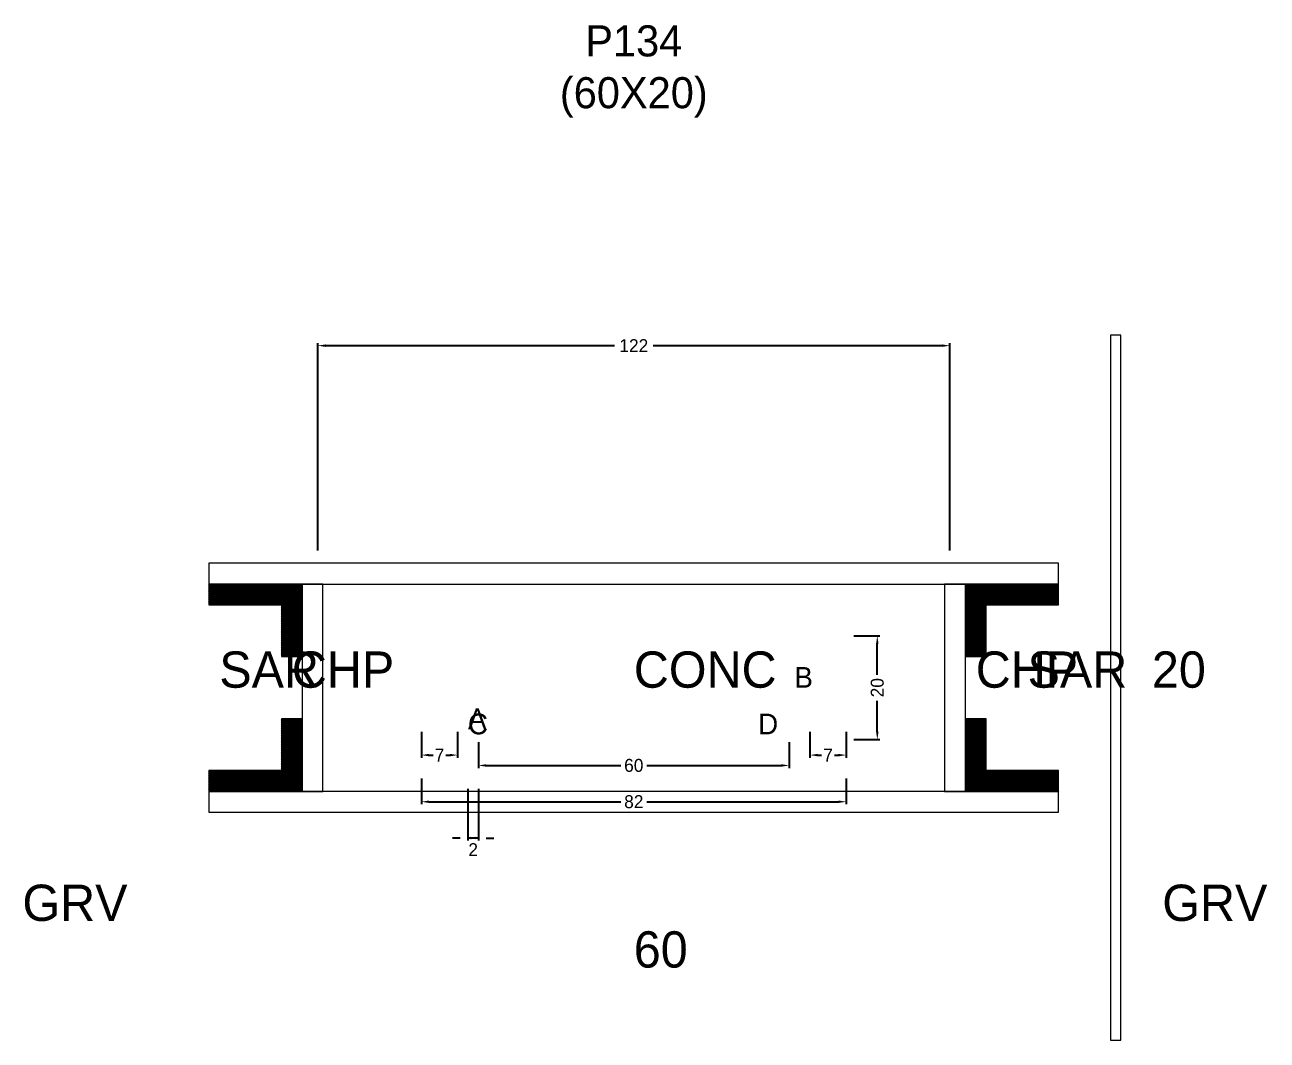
# Model space of a CAD drawing. Header units: centimetres. Extents: x -10500 to 4073, y -386 to 295.
# Drawn here: x -117.5 to 122.2, y 72 to 267.9 of the extents above; entities that cross this region are included whole.
import ezdxf

# ---------------------------------------------------------------- set-up
doc = ezdxf.new("R2010")
doc.units = ezdxf.units.CM
for name, color, linetype in [('COTA', 241, 'Continuous'), ('Hachura', 251, 'Continuous'), ('NOMENCLATURA', 7, 'Continuous'), ('SARRAFO', 251, 'Continuous'), ('Texto Seção', 7, 'Continuous')]:
    doc.layers.add(name, color=color, linetype=linetype)
doc.dimstyles.new('cotax2', dxfattribs={"dimtxt": 2.5, "dimasz": 1.5, "dimexe": 0.5, "dimexo": 0.5, "dimgap": 0.5, "dimtad": 1, "dimcen": 2.5, "dimazin": 3, "dimtfac": 1, "dimtmove": 0, "dimatfit": 3})

# ---------------------------------------------------------------- blocks, each defined once
blk = doc.blocks.new('_CLOSEDFILLED')
at = {"color": 0, "linetype": 'BYBLOCK'}
blk.add_solid([(-1, 0.16), (0, 0), (-1, -0.16)], dxfattribs=at)
blk = doc.blocks.new('*D14')
for p, q in [((-41, 122.5), (-41, 117.5)), ((41, 122.5), (41, 117.5)), ((-39.5, 118), (-2.5, 118)), ((2.5, 118), (39.5, 118))]:
    blk.add_line(p, q)
at = {"layer": 'Defpoints'}
for p in [(-41, 123), (41, 123), (-41, 118)]:
    blk.add_point(p, dxfattribs=at)
at = {"layer": 'COTA', "xscale": 1.5, "yscale": 1.5, "rotation": 180}
blk.add_blockref('_CLOSEDFILLED', (-41, 118), dxfattribs=at)
at = {"layer": 'COTA', "xscale": 1.5, "yscale": 1.5}
blk.add_blockref('_CLOSEDFILLED', (41, 118), dxfattribs=at)
at = {"layer": 'COTA', "insert": (0, 118), "char_height": 2.5, "attachment_point": 5}
blk.add_mtext('82', dxfattribs=at)
blk = doc.blocks.new('*D15')
for p, q in [((-30, 129.5), (-30, 124.5)), ((30, 129.5), (30, 124.5)), ((-28.5, 125), (-2.5, 125)), ((2.5, 125), (28.5, 125))]:
    blk.add_line(p, q)
at = {"layer": 'Defpoints'}
for p in [(-30, 130), (30, 130), (-30, 125)]:
    blk.add_point(p, dxfattribs=at)
at = {"layer": 'COTA', "xscale": 1.5, "yscale": 1.5, "rotation": 180}
blk.add_blockref('_CLOSEDFILLED', (-30, 125), dxfattribs=at)
at = {"layer": 'COTA', "xscale": 1.5, "yscale": 1.5}
blk.add_blockref('_CLOSEDFILLED', (30, 125), dxfattribs=at)
at = {"layer": 'COTA', "insert": (0, 125), "char_height": 2.5, "attachment_point": 5}
blk.add_mtext('60', dxfattribs=at)
blk = doc.blocks.new('*D16')
for p, q in [((42.5, 150), (47.5, 150)), ((47, 142.5), (47, 148.5)), ((47, 131.5), (47, 137.5)), ((42.5, 130), (47.5, 130))]:
    blk.add_line(p, q)
at = {"layer": 'Defpoints'}
for p in [(42, 150), (42, 130), (47, 130)]:
    blk.add_point(p, dxfattribs=at)
at = {"layer": 'COTA', "xscale": 1.5, "yscale": 1.5}
for p, rotation in [((47, 150), 90), ((47, 130), 270)]:
    blk.add_blockref('_CLOSEDFILLED', p, dxfattribs=dict(at, rotation=rotation))
at = {"layer": 'COTA', "insert": (47, 140), "char_height": 2.5, "attachment_point": 5, "rotation": 90}
blk.add_mtext('20', dxfattribs=at)
blk = doc.blocks.new('*D17')
for p, q in [((-41, 131.5), (-41, 126.5)), ((-34, 131.5), (-34, 126.5)), ((-39.5, 127), (-38.75, 127)), ((-36.25, 127), (-35.5, 127))]:
    blk.add_line(p, q)
at = {"layer": 'Defpoints'}
for p in [(-41, 132), (-34, 132), (-41, 127)]:
    blk.add_point(p, dxfattribs=at)
at = {"layer": 'COTA', "xscale": 1.5, "yscale": 1.5, "rotation": 180}
blk.add_blockref('_CLOSEDFILLED', (-41, 127), dxfattribs=at)
at = {"layer": 'COTA', "xscale": 1.5, "yscale": 1.5}
blk.add_blockref('_CLOSEDFILLED', (-34, 127), dxfattribs=at)
at = {"layer": 'COTA', "insert": (-37.5, 127), "char_height": 2.5, "attachment_point": 5}
blk.add_mtext('7', dxfattribs=at)
blk = doc.blocks.new('*D18')
for p, q in [((34, 131.5), (34, 126.5)), ((41, 131.5), (41, 126.5)), ((35.5, 127), (36.25, 127)), ((38.75, 127), (39.5, 127))]:
    blk.add_line(p, q)
at = {"layer": 'Defpoints'}
for p in [(34, 132), (41, 132), (34, 127)]:
    blk.add_point(p, dxfattribs=at)
at = {"layer": 'COTA', "xscale": 1.5, "yscale": 1.5, "rotation": 180}
blk.add_blockref('_CLOSEDFILLED', (34, 127), dxfattribs=at)
at = {"layer": 'COTA', "xscale": 1.5, "yscale": 1.5}
blk.add_blockref('_CLOSEDFILLED', (41, 127), dxfattribs=at)
at = {"layer": 'COTA', "insert": (37.5, 127), "char_height": 2.5, "attachment_point": 5}
blk.add_mtext('7', dxfattribs=at)
blk = doc.blocks.new('*D19')
for p, q in [((-61, 166.5), (-61, 206.5)), ((61, 166.5), (61, 206.5)), ((-59.5, 206), (-3.75, 206)), ((3.75, 206), (59.5, 206))]:
    blk.add_line(p, q)
at = {"layer": 'Defpoints'}
for p in [(-61, 206), (-61, 166), (61, 166)]:
    blk.add_point(p, dxfattribs=at)
at = {"layer": 'COTA', "xscale": 1.5, "yscale": 1.5, "rotation": 180}
blk.add_blockref('_CLOSEDFILLED', (-61, 206), dxfattribs=at)
at = {"layer": 'COTA', "xscale": 1.5, "yscale": 1.5}
blk.add_blockref('_CLOSEDFILLED', (61, 206), dxfattribs=at)
at = {"layer": 'COTA', "insert": (0, 206), "char_height": 2.5, "attachment_point": 5}
blk.add_mtext('122', dxfattribs=at)

msp = doc.modelspace()

# ---------------------------------------------------------------- hatches: boundary and pattern name
at = {"layer": 'SARRAFO'}
h = msp.add_hatch(dxfattribs=at)
h.set_pattern_fill('SOLID', scale=2)
h.paths.add_polyline_path([(-82, 156), (-68, 156), (-68, 160), (-82, 160)])
h = msp.add_hatch(dxfattribs=at)
h.set_pattern_fill('SOLID', scale=2)
h.paths.add_polyline_path([(-68, 146), (-64, 146), (-64, 160), (-68, 160)])
h = msp.add_hatch(dxfattribs=at)
h.set_pattern_fill('SOLID', scale=2)
h.paths.add_polyline_path([(64, 146), (68, 146), (68, 160), (64, 160)])
h = msp.add_hatch(dxfattribs=at)
h.set_pattern_fill('SOLID', scale=2)
h.paths.add_polyline_path([(68, 156), (82, 156), (82, 160), (68, 160)])
h = msp.add_hatch(dxfattribs=at)
h.set_pattern_fill('SOLID', scale=2)
h.paths.add_polyline_path([(-68, 120), (-64, 120), (-64, 134), (-68, 134)])
h = msp.add_hatch(dxfattribs=at)
h.set_pattern_fill('SOLID', scale=2)
h.paths.add_polyline_path([(64, 120), (68, 120), (68, 134), (64, 134)])
h = msp.add_hatch(dxfattribs=at)
h.set_pattern_fill('SOLID', scale=2)
h.paths.add_polyline_path([(-82, 120), (-68, 120), (-68, 124), (-82, 124)])
h = msp.add_hatch(dxfattribs=at)
h.set_pattern_fill('SOLID', scale=2)
h.paths.add_polyline_path([(68, 120), (82, 120), (82, 124), (68, 124)])

# ---------------------------------------------------------------- linework, layer by layer
at = {"layer": 'Hachura', "lineweight": 13}
msp.add_lwpolyline([(92, 72), (94, 72), (94, 208), (92, 208)], close=True, dxfattribs=at)
at = {"layer": 'Hachura', "lineweight": 18}
for points in [[(-82, 160), (82, 160), (82, 164), (-82, 164)], [(-64, 120), (-60, 120), (-60, 160), (-64, 160)], [(60, 120), (64, 120), (64, 160), (60, 160)], [(-82, 116), (82, 116), (82, 120), (-82, 120)]]:
    msp.add_lwpolyline(points, close=True, dxfattribs=at)
at = {"layer": 'SARRAFO', "lineweight": 13}
for points in [[(-82, 156), (-68, 156), (-68, 160), (-82, 160)], [(-68, 146), (-64, 146), (-64, 160), (-68, 160)], [(64, 146), (68, 146), (68, 160), (64, 160)], [(68, 156), (82, 156), (82, 160), (68, 160)], [(-68, 120), (-64, 120), (-64, 134), (-68, 134)], [(64, 120), (68, 120), (68, 134), (64, 134)], [(-82, 120), (-68, 120), (-68, 124), (-82, 124)], [(68, 120), (82, 120), (82, 124), (68, 124)]]:
    msp.add_lwpolyline(points, close=True, dxfattribs=at)

# ---------------------------------------------------------------- texts
at = {"layer": 'NOMENCLATURA'}
for s, p in [('B', (31, 140)), ('A', (-32, 132)), ('C', (-32, 131)), ('D', (24, 131))]:
    msp.add_text(s, height=4, dxfattribs=at).set_placement(p)
at = {"layer": 'NOMENCLATURA', "insert": (0, 250), "char_height": 6, "attachment_point": 8}
msp.add_mtext('P134\\P(60X20)', dxfattribs=at)
at = {"layer": 'Texto Seção'}
for s, p in [('SAR', (-80, 140)), ('CHP', (-66, 140)), ('CONC', (0, 140)), ('CHP', (66, 140)), ('SAR', (76, 140)), ('20', (100, 140)), ('GRV', (-118, 95)), ('GRV', (102, 95)), ('60', (0, 86))]:
    msp.add_text(s, height=7, dxfattribs=at).set_placement(p)

# ---------------------------------------------------------------- dimensions: what is measured, and where the dimension line sits
at = {"layer": 'COTA'}
for base, p1, p2, picture, middle in [((-61, 206), (-61, 166), (61, 166), '*D19', (0, 206)), ((-41, 127), (-41, 132), (-34, 132), '*D17', (-37.5, 127)), ((34, 127), (34, 132), (41, 132), '*D18', (37.5, 127)), ((-30, 125), (-30, 130), (30, 130), '*D15', (0, 125)), ((-41, 118), (-41, 123), (41, 123), '*D14', (0, 118))]:
    dim = msp.add_linear_dim(base=base, p1=p1, p2=p2, dimstyle='cotax2', dxfattribs=at)
    dim.commit()
    dim.dimension.update_dxf_attribs({"geometry": picture, "text_midpoint": middle})
dim = msp.add_linear_dim(base=(47, 130), p1=(42, 130), p2=(42, 150), angle=90, dimstyle='cotax2', dxfattribs=at)
dim.commit()
dim.dimension.update_dxf_attribs({"geometry": '*D16', "text_midpoint": (47, 140)})
msp.add_linear_dim(base=(-30, 111), p1=(-30, 121), p2=(-32, 121), dimstyle='cotax2', dxfattribs=at).render()

doc.saveas('drawing.dxf')
